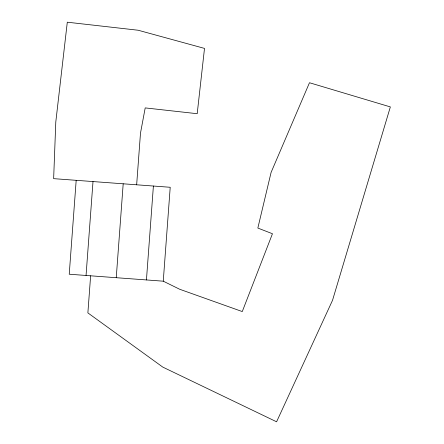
<?xml version="1.0" encoding="UTF-8"?>
<svg xmlns="http://www.w3.org/2000/svg" width="444" height="444" viewBox="0 0 444 444"><rect width="100%" height="100%" fill="white"/><g stroke="black" fill="none" stroke-linecap="round" stroke-linejoin="round"><path stroke-width="0.67" d="M76.185 180.314L69.231 274.22L163.259 281.185L179.737 289.277L242.269 311.566L272.455 233.733L257.842 228.066L271.095 172.405L309.479 82.734L390.354 106.915L332.534 300.299L276.584 421.8L162.804 367.11L87.879 312.898L90.626 275.807M86.047 275.463L93.007 181.563M116.245 277.7L123.199 183.799M136.658 184.793L140.487 133.15L145.205 107.903L197.203 113.703L204.506 48.407L138.178 30.242L67.299 22.2L55.789 122.011L53.646 178.649L170.213 187.279L163.259 281.185M146.442 279.936L153.396 186.036"/></g></svg>
